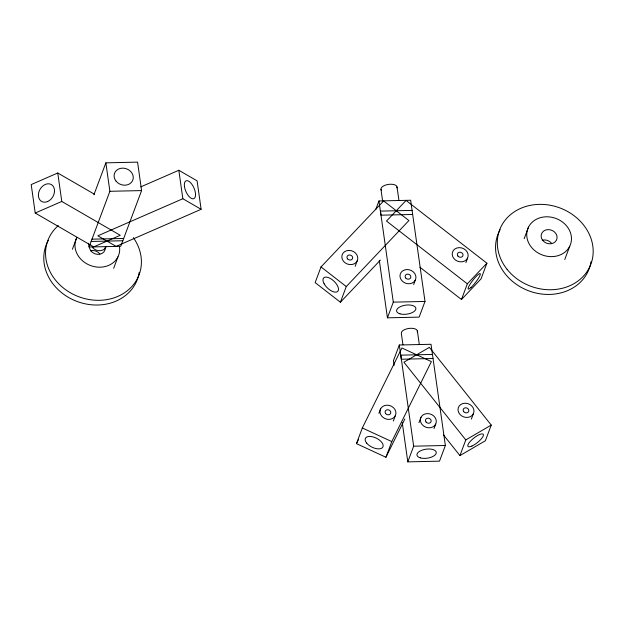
<?xml version="1.0" encoding="UTF-8"?>
<svg xmlns="http://www.w3.org/2000/svg" width="624" height="624" viewBox="0 0 624 624"><rect width="100%" height="100%" fill="white"/><g stroke="black" fill="none" stroke-linecap="round" stroke-linejoin="round"><path stroke-width="0.94" d="M72.407 249.265L76.713 237.76A22.745 19.492 20.5 0 0 94.318 266.651A22.745 19.492 20.5 0 0 119.535 246.784M93.928 194.758L105.862 162.841L137.569 162.131L141.586 190.585L120.76 246.293L89.053 247.01L88.514 243.212M89.053 247.01L109.886 191.295L105.862 162.841M113.669 268.312L117.967 256.807M340.408 302.227L346.273 286.549L408.907 220.553L383.643 200.936L321.009 266.932L315.143 282.61L340.408 302.227L380.39 260.099M375.687 209.656L378.947 200.951L410.647 200.242L424.999 301.439L419.141 317.117L387.434 317.827L379.306 260.325M355.173 266.292L357.178 260.918A8.12 6.965 20.5 0 0 348.808 250.403A8.12 6.965 20.5 0 0 343.45 261.23A8.12 6.965 20.5 0 0 357.178 260.918M387.434 317.827L393.299 302.149L380.422 211.107L412.129 210.389M413.657 284.536L415.334 280.051A8.12 6.965 20.5 0 0 406.965 269.537A8.12 6.965 20.5 0 0 401.606 280.363A8.12 6.965 20.5 0 0 415.334 280.051M356.468 443.656L362.326 427.978L401.911 347.989L431.379 361.6L391.794 441.589L385.936 457.259L356.468 443.656L358.613 439.304M402.246 422.581L407.8 461.869L439.507 461.159L445.364 445.481L431.012 344.284L399.305 344.994L393.448 360.672L394.118 365.414M378.908 413.369L380.585 408.892M393.307 421.067L395.32 415.693A8.12 6.965 20.5 0 0 386.942 405.179A8.12 6.965 20.5 0 0 381.592 416.005A8.12 6.965 20.5 0 0 395.32 415.693M465.878 262.626L467.548 258.149A8.12 6.965 20.5 0 0 459.178 247.634A8.12 6.965 20.5 0 0 453.82 258.453A8.12 6.965 20.5 0 0 467.548 258.149M419.897 267.22L461.471 299.504L467.329 283.826L486.907 263.203L406.068 200.437L386.49 221.06L467.329 283.826M418.954 422.666L420.966 417.292M407.8 461.869L413.657 446.199L400.787 355.15L432.494 354.44M486.907 263.203L481.042 278.881L461.471 299.504M434.023 428.579L435.7 424.102A8.12 6.965 20.5 0 0 427.323 413.587A8.12 6.965 20.5 0 0 421.972 424.406A8.12 6.965 20.5 0 0 435.7 424.102M524.183 238.688L528.481 227.183M471.354 419.11L473.366 413.735A8.12 6.965 20.5 0 0 464.989 403.221A8.12 6.965 20.5 0 0 459.631 414.04A8.12 6.965 20.5 0 0 473.366 413.735M443.555 435.029L459.935 455.598L465.793 439.92L491.236 425.084L429.367 347.373L403.915 362.216L465.793 439.92M491.236 425.084L485.378 440.755L459.935 455.598M564.775 259.514L569.735 246.238A22.745 19.492 20.5 0 0 546.296 216.793A22.745 19.492 20.5 0 0 531.297 247.104A22.745 19.492 20.5 0 0 569.735 246.238M385.936 457.259L404.859 419.008M57.759 172.996L31.2 184.579L35.225 213.034L93.701 246.893L120.268 235.303L61.784 201.451L57.759 172.996L94.52 194.275M35.225 213.034L61.784 201.451M140.751 186.88L178.823 170.274L197.098 180.851L201.123 209.313L116.119 246.386L97.843 235.81L182.848 198.728L201.123 209.313M109.886 191.295L141.586 190.585M412.659 214.469L380.96 215.179L378.947 200.951M91.985 239.171L123.685 238.462M91.127 241.457L122.834 240.747M393.299 302.149L424.999 301.439M433.025 358.511L401.318 359.221L399.305 344.994M413.657 446.199L445.364 445.481M362.326 427.978L391.794 441.589M321.009 266.932L346.273 286.549M397.036 186.95L398.939 200.413M417.394 330.993L419.297 344.456M380.96 189.322L382.59 200.858M402.956 344.908L401.326 333.372A8.12 3.791 -8 0 1 409.781 328.318A8.12 3.791 -8 0 1 417.284 332.007M178.823 170.274L182.848 198.728M381.404 190.25A8.12 3.791 -8 0 1 388.362 184.4A8.12 3.791 -8 0 1 396.926 187.957M106.08 247.01A8.12 6.965 20.5 0 1 92.352 247.322M105.269 247.104A8.12 6.965 20.5 0 1 97.305 254.358A8.12 6.965 20.5 0 1 89.427 245.614M133.318 237.596A48.734 41.777 20.5 0 1 123.162 293.647A48.734 41.777 20.5 0 1 58.274 283.296A48.734 41.777 20.5 0 1 58.274 225.631M139.214 272.345A48.734 41.777 20.5 0 1 78.086 301.829A48.734 41.777 20.5 0 1 48.36 240.31M90.449 250.801A8.12 6.965 20.5 0 1 99.832 253.913M590.983 261.776A48.734 41.777 20.5 0 1 529.862 291.252A48.734 41.777 20.5 0 1 500.128 229.741M542.217 240.232A8.12 6.965 20.5 0 1 551.6 243.344M463.726 411.653A2.902 2.488 20.5 0 0 468.624 411.544A2.902 2.488 20.5 0 0 465.637 407.792A2.902 2.488 20.5 0 0 463.726 411.653M385.679 413.618A2.902 2.488 20.5 0 0 390.585 413.509A2.902 2.488 20.5 0 0 387.59 409.75A2.902 2.488 20.5 0 0 385.679 413.618M471.931 446.035A9.75 2.878 -38.5 0 0 483.436 434.827A9.75 2.878 -38.5 0 0 471.455 440.17A9.75 2.878 -38.5 0 0 471.931 446.035M366.662 443.095A9.75 5 26.3 0 0 382.239 447.821A9.75 5 26.3 0 0 373.565 437.057A9.75 5 26.3 0 0 366.662 443.095M420.334 457.876A9.75 4.547 -8 0 0 436.121 453.484A9.75 4.547 -8 0 0 423.376 449.732A9.75 4.547 -8 0 0 420.334 457.876M426.059 422.027A2.902 2.488 20.5 0 0 430.966 421.91A2.902 2.488 20.5 0 0 427.97 418.158A2.902 2.488 20.5 0 0 426.059 422.027M457.915 256.066A2.902 2.488 20.5 0 0 462.813 255.957A2.902 2.488 20.5 0 0 459.826 252.205A2.902 2.488 20.5 0 0 457.915 256.066M405.694 277.976A2.902 2.488 20.5 0 0 410.6 277.867A2.902 2.488 20.5 0 0 407.605 274.115A2.902 2.488 20.5 0 0 405.694 277.976M399.968 313.833A9.75 4.547 -8 0 0 415.756 309.442A9.75 4.547 -8 0 0 403.01 305.69A9.75 4.547 -8 0 0 399.968 313.833M470.987 287.492A9.75 1.716 -52.2 0 0 480.332 274.154A9.75 1.716 -52.2 0 0 471.292 282.399A9.75 1.716 -52.2 0 0 470.987 287.492M324.129 283.787A9.75 4.719 43.5 0 0 337.592 291.525A9.75 4.719 43.5 0 0 330.47 278.554A9.75 4.719 43.5 0 0 324.129 283.787M347.537 258.843A2.902 2.488 20.5 0 0 352.443 258.734A2.902 2.488 20.5 0 0 349.456 254.982A2.902 2.488 20.5 0 0 347.537 258.843M116.048 181.124A9.75 8.354 20.5 0 0 132.522 180.757A9.75 8.354 20.5 0 0 122.476 168.137A9.75 8.354 20.5 0 0 116.048 181.124M47.666 201.529A9.75 7.41 -59.9 0 0 52.751 185.71A9.75 7.41 -59.9 0 0 38.953 191.732A9.75 7.41 -59.9 0 0 47.666 201.529M184.462 186.568A9.75 4.407 66.4 0 0 193.729 198.721A9.75 4.407 66.4 0 0 191.638 183.94A9.75 4.407 66.4 0 0 184.462 186.568M542.747 240.419A8.12 6.965 20.5 0 0 556.475 240.115A8.12 6.965 20.5 0 0 548.106 229.601A8.12 6.965 20.5 0 0 542.747 240.419M507.07 269.318A48.734 41.777 20.5 0 0 589.446 267.47A48.734 41.777 20.5 0 0 539.206 204.376A48.734 41.777 20.5 0 0 507.07 269.318"/></g></svg>
